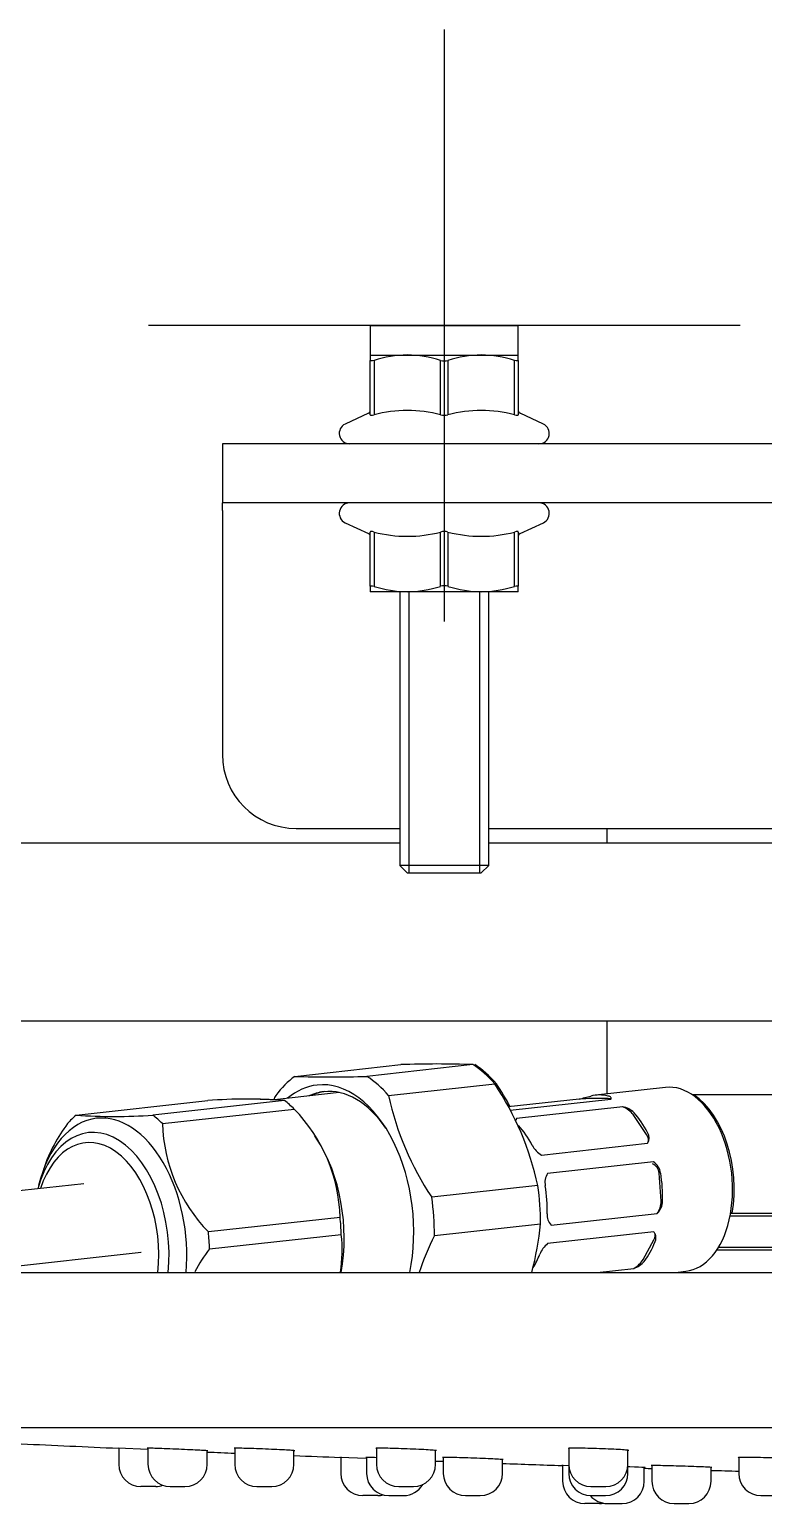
# Model space of a CAD drawing. Header units: millimetres. Extents: x -60 to 7633, y -2614 to 2146.
# Drawn here: x 6799.8 to 6849.4, y -2107.5 to -2007.9 of the extents above; entities that cross this region are included whole.
import ezdxf
from ezdxf.lldxf.tags import DXFTag

# ---------------------------------------------------------------- set-up
doc = ezdxf.new("R2010")
doc.units = ezdxf.units.MM
doc.layers.get('0').update_dxf_attribs({"color": 250})
tags = doc.linetypes.add('CENTER2', pattern=[28.575, 19.05, -3.175, 3.175, -3.175]).pattern_tags.tags
tags[10:11] = [DXFTag(74, 4), DXFTag(75, 0), DXFTag(340, '0'), DXFTag(46, 0.0), DXFTag(50, 0.0), DXFTag(44, 0.0), DXFTag(45, 0.0)]
tags[8:9] = [DXFTag(74, 4), DXFTag(75, 0), DXFTag(340, '0'), DXFTag(46, 0.0), DXFTag(50, 0.0), DXFTag(44, 0.0), DXFTag(45, 0.0)]
tags[6:7] = [DXFTag(74, 4), DXFTag(75, 0), DXFTag(340, '0'), DXFTag(46, 0.0), DXFTag(50, 0.0), DXFTag(44, 0.0), DXFTag(45, 0.0)]
tags[4:5] = [DXFTag(74, 4), DXFTag(75, 0), DXFTag(340, '0'), DXFTag(46, 0.0), DXFTag(50, 0.0), DXFTag(44, 0.0), DXFTag(45, 0.0)]

msp = doc.modelspace()

# ---------------------------------------------------------------- linework, layer by layer
at = {"linetype": 'CENTER2'}
for p, q in [((6827.801, -2007.898), (6827.801, -2047.898)), ((6847.801, -2027.898), (6807.801, -2027.898))]:
    msp.add_line(p, q, dxfattribs=at)
at = {"linetype": 'Continuous'}
for p, q in [((6822.801, -2027.898), (6832.801, -2027.898)), ((6822.801, -2027.898), (6822.801, -2029.898)), ((6824.026, -2027.898), (6823.755, -2027.898)), ((6824.026, -2027.898), (6831.576, -2027.898)), ((6831.847, -2027.898), (6831.576, -2027.898)), ((6832.801, -2029.898), (6832.801, -2027.898)), ((6822.801, -2029.898), (6832.801, -2029.898)), ((6822.801, -2029.898), (6825.301, -2029.898)), ((6822.801, -2029.898), (6822.801, -2030.265)), ((6825.301, -2029.898), (6830.301, -2029.898)), ((6830.301, -2029.898), (6832.801, -2029.898)), ((6832.801, -2030.265), (6832.801, -2029.898)), ((6822.801, -2033.932), (6822.801, -2030.265)), ((6823.051, -2030.265), (6823.051, -2033.932)), ((6827.551, -2033.932), (6827.551, -2030.265)), ((6828.051, -2030.265), (6828.051, -2033.932)), ((6832.551, -2033.932), (6832.551, -2030.265)), ((6832.801, -2030.265), (6832.801, -2033.932)), ((6822.675, -2033.832), (6821.105, -2034.564)), ((6834.497, -2034.564), (6832.927, -2033.832)), ((6812.801, -2035.898), (6812.801, -2039.898)), ((6936.391, -2035.898), (6812.801, -2035.898)), ((6938.7, -2039.898), (6812.801, -2039.898)), ((6812.801, -2040.398), (6812.801, -2039.898)), ((6812.801, -2040.398), (6812.801, -2056.898)), ((6821.105, -2041.233), (6822.675, -2041.965)), ((6822.801, -2045.532), (6822.801, -2041.865)), ((6823.051, -2041.865), (6823.051, -2045.532)), ((6827.551, -2045.532), (6827.551, -2041.865)), ((6828.051, -2041.865), (6828.051, -2045.532)), ((6832.551, -2045.532), (6832.551, -2041.865)), ((6832.801, -2041.865), (6832.801, -2045.532)), ((6832.927, -2041.965), (6834.497, -2041.233)), ((6822.801, -2045.532), (6822.801, -2045.898)), ((6825.301, -2045.898), (6822.801, -2045.898)), ((6824.801, -2045.898), (6824.801, -2064.398)), ((6830.301, -2045.898), (6825.301, -2045.898)), ((6825.414, -2045.898), (6825.414, -2064.898)), ((6830.187, -2045.898), (6830.187, -2064.898)), ((6832.801, -2045.898), (6830.301, -2045.898)), ((6830.801, -2064.398), (6830.801, -2045.898)), ((6832.801, -2045.898), (6832.801, -2045.532)), ((6817.801, -2061.898), (6824.801, -2061.898)), ((6830.801, -2061.898), (6892.801, -2061.898)), ((6838.801, -2062.896), (6838.801, -2061.898)), ((6824.801, -2062.896), (6769.901, -2062.896)), ((6889.351, -2062.896), (6830.801, -2062.896)), ((6830.801, -2064.398), (6824.801, -2064.398)), ((6824.801, -2064.398), (6825.301, -2064.898)), ((6825.301, -2064.898), (6830.301, -2064.898)), ((6830.301, -2064.898), (6830.801, -2064.398)), ((6796.391, -2074.896), (6826.901, -2074.896)), ((6826.901, -2074.896), (6889.351, -2074.896)), ((6838.801, -2079.833), (6838.801, -2074.896)), ((6817.697, -2078.65), (6824.866, -2077.857)), ((6829.737, -2077.857), (6822.569, -2078.65)), ((6820.7, -2079.743), (6816.32, -2080.227)), ((6824.041, -2079.948), (6831.209, -2079.155)), ((6842.75, -2079.396), (6838.023, -2079.919)), ((6876.801, -2079.896), (6844.565, -2079.896)), ((6802.912, -2081.272), (6811.815, -2080.287)), ((6817.008, -2080.287), (6808.106, -2081.272)), ((6808.756, -2081.845), (6817.658, -2080.86)), ((6836.911, -2080.189), (6832.129, -2080.718)), ((6832.249, -2080.941), (6839.053, -2080.189)), ((6839.857, -2080.707), (6832.688, -2081.5)), ((6838.878, -2080.154), (6837.715, -2080.154)), ((6841.472, -2082.574), (6840.557, -2081.235)), ((6819.189, -2082.89), (6819.052, -2082.68)), ((6834.373, -2083.965), (6841.542, -2083.172)), ((6800.76, -2084.832), (6800.722, -2084.934)), ((6841.947, -2084.422), (6834.778, -2085.216)), ((6803.438, -2085.908), (6795.445, -2086.792)), ((6834.12, -2086.022), (6826.952, -2086.815)), ((6842.448, -2087.077), (6842.317, -2085.185)), ((6835.019, -2088.702), (6842.188, -2087.909)), ((6847.153, -2087.896), (6909.551, -2087.896)), ((6820.761, -2088.181), (6811.859, -2089.166)), ((6827.131, -2089.412), (6834.299, -2088.619)), ((6909.551, -2088.096), (6847.116, -2088.096)), ((6811.938, -2090.313), (6820.841, -2089.328)), ((6841.956, -2089.16), (6834.787, -2089.953)), ((6841.235, -2091.027), (6841.964, -2089.688)), ((6796.849, -2091.688), (6807.313, -2090.53)), ((6909.551, -2090.396), (6846.214, -2090.396)), ((6846.34, -2090.196), (6909.551, -2090.196)), ((6710.801, -2091.898), (7164.801, -2091.898)), ((6838.142, -2091.898), (6840.612, -2091.625)), ((6843.417, -2091.898), (6844.125, -2091.82)), ((7164.801, -2102.398), (6710.801, -2102.398)), ((6807.776, -2103.866), (6805.752, -2103.778)), ((6805.801, -2103.754), (6805.801, -2104.867)), ((6807.776, -2103.754), (6807.776, -2104.867)), ((6811.776, -2104.867), (6811.776, -2103.954)), ((6813.641, -2103.754), (6813.641, -2104.867)), ((6817.641, -2104.867), (6817.641, -2103.95)), ((6823.218, -2103.754), (6823.218, -2104.867)), ((6827.218, -2104.867), (6827.218, -2103.944)), ((6836.215, -2103.754), (6836.215, -2104.867)), ((6840.215, -2104.867), (6840.215, -2103.935)), ((6822.546, -2104.47), (6820.752, -2104.402)), ((6820.801, -2104.367), (6820.801, -2105.48)), ((6822.548, -2104.367), (6822.548, -2105.48)), ((6827.736, -2104.367), (6827.736, -2105.48)), ((6831.736, -2105.48), (6831.736, -2104.554)), ((6836.202, -2104.965), (6835.752, -2104.95)), ((6835.801, -2104.905), (6835.801, -2106.018)), ((6836.208, -2104.367), (6836.208, -2105.48)), ((6841.832, -2104.905), (6841.832, -2106.018)), ((6847.706, -2104.367), (6847.706, -2105.48)), ((6840.208, -2105.48), (6840.208, -2105.013)), ((6841.32, -2106.018), (6841.32, -2105.081)), ((6845.832, -2106.018), (6845.832, -2105.082)), ((6808.301, -2106.367), (6807.301, -2106.367)), ((6809.276, -2106.367), (6810.276, -2106.367)), ((6815.141, -2106.367), (6816.141, -2106.367)), ((6824.718, -2106.367), (6825.718, -2106.367)), ((6837.715, -2106.367), (6838.715, -2106.367)), ((6823.301, -2106.98), (6822.301, -2106.98)), ((6824.048, -2106.98), (6825.048, -2106.98)), ((6829.236, -2106.98), (6830.236, -2106.98)), ((6838.301, -2107.518), (6837.301, -2107.518)), ((6837.708, -2106.98), (6838.708, -2106.98)), ((6838.82, -2107.518), (6839.82, -2107.518)), ((6843.332, -2107.518), (6844.332, -2107.518)), ((6849.206, -2106.98), (6850.206, -2106.98))]:
    msp.add_line(p, q, dxfattribs=at)
for centre, radius, start, end in [((6825.389, -2037.529), 7.632, 90.66085, 107.83997), ((6825.221, -2037.48), 7.582, 72.10346, 89.39573), ((6830.389, -2037.529), 7.632, 90.66085, 107.83997), ((6830.221, -2037.48), 7.582, 72.10346, 89.39573), ((6827.801, -2029.402), 0.899, 253.84883, 286.15117), ((6822.601, -2033.646), 0.2, 293.00992, 0), ((6825.301, -2042.692), 9.045, 75.59618, 104.40382), ((6827.801, -2033.146), 0.825, 252.35012, 287.64988), ((6830.301, -2042.692), 9.045, 75.59618, 104.40382), ((6833.001, -2033.646), 0.2, 179.99998, 248.03468), ((6821.401, -2035.198), 0.7, 115, 270), ((6834.201, -2035.198), 0.7, 270, 65), ((6821.401, -2040.598), 0.7, 90, 245), ((6834.201, -2040.598), 0.7, 295, 90), ((6822.601, -2042.151), 0.2, 0, 68.03468), ((6825.301, -2033.104), 9.045, 255.59618, 284.40382), ((6827.801, -2042.651), 0.825, 72.35012, 107.64988), ((6830.301, -2033.104), 9.045, 255.59618, 284.40382), ((6833.001, -2042.151), 0.2, 113.00992, 180.00002), ((6825.381, -2038.317), 7.582, 252.10346, 269.39573), ((6825.213, -2038.267), 7.632, 270.66085, 287.83997), ((6827.801, -2046.395), 0.899, 73.84883, 106.15117), ((6830.381, -2038.317), 7.582, 252.10346, 269.39573), ((6830.213, -2038.267), 7.632, 270.66085, 287.83997), ((6817.801, -2056.898), 5, 180, 270), ((6827.301, -2146.417), 68.603, 87.96518, 92.03482), ((6820.133, -2002.538), 76.15, 268.16691, 271.83309), ((6833.198, -2088.456), 18.824, 153.12982, 154.08192), ((6843.498, -2075.751), 19.905, 192.17347, 213.77077), ((6814.662, -2090.22), 19.905, 12.17347, 33.77077), ((6814.48, -2090.355), 20.233, 28.51259, 33.61113), ((6828.718, -2047.909), 33.303, 284.24082, 285.65211), ((6814.411, -2113.467), 33.281, 85.52513, 94.47487), ((6814.537, -2117.907), 37.71, 87.52775, 88.73654), ((6809.835, -2088.495), 10.931, 1.64505, 44.29919), ((6839.584, -2082.159), 1.478, 45.20286, 79.36535), ((6810.592, -2088.159), 10.389, 142.57184, 161.32161), ((6805.509, -2043.739), 37.622, 266.04231, 273.95769), ((6819.682, -2081.531), 10.931, 181.64505, 224.29919), ((6840.938, -2082.812), 0.703, 329.18934, 31.12214), ((6835.2, -2082.533), 1.654, 208.08736, 240.00572), ((6841.284, -2085.37), 1.156, 9.24094, 55.04198), ((6835.713, -2085.816), 1.111, 147.32263, 192.04315), ((6835.786, -2088.013), 1.032, 175.96204, 221.94298), ((6841.344, -2087.038), 1.213, 314.0835, 358.12361), ((6815.15, -2086.865), 19.229, 344.83343, 354.76652), ((6810.757, -2090.407), 10.141, 351.5761, 6.1111), ((6844.32, -2098.033), 19.229, 153.36283, 161.39269), ((6835.908, -2091.346), 1.788, 128.82213, 158.00367), ((6841.495, -2089.559), 0.61, 32.52047, 40.89122), ((6841.495, -2089.559), 0.61, 335.35684, 25.15408), ((6819.931, -2096.554), 10.141, 142.01825, 152.45682), ((6840.041, -2090.005), 1.718, 289.42801, 318.13132), ((6937.801, 893.314), 3000, 267.352185, 267.477768), ((6807.301, -2104.867), 1.5, 180, 270), ((6809.276, -2104.867), 1.5, 180, 270), ((6810.276, -2104.867), 1.5, 270, 0), ((6937.801, 893.314), 3000, 267.592391, 267.62804), ((6815.141, -2104.867), 1.5, 180, 270), ((6816.141, -2104.867), 1.5, 270, 0), ((6937.801, 893.314), 3000, 267.704498, 267.764495), ((6824.718, -2104.867), 1.5, 180, 270), ((6825.718, -2104.867), 1.5, 270, 0), ((6937.801, 893.314), 3000, 267.887536, 267.897448), ((6937.801, 893.314), 3000, 267.973892, 268.05078), ((6837.715, -2104.867), 1.5, 180, 270), ((6838.715, -2104.867), 1.5, 270, 0), ((6822.301, -2105.48), 1.5, 180, 270), ((6824.048, -2105.48), 1.5, 180, 270), ((6829.236, -2105.48), 1.5, 180, 270), ((6830.236, -2105.48), 1.5, 270, 0), ((6837.708, -2105.48), 1.5, 180, 270), ((6838.708, -2105.48), 1.5, 270, 0), ((6937.801, 893.314), 3000, 268.157035, 268.166809), ((6937.801, 893.314), 3000, 268.243241, 268.279051), ((6849.206, -2105.48), 1.5, 180, 270), ((6808.301, -2104.867), 1.5, 270, 288.96542), ((6823.301, -2105.48), 1.5, 270, 284.42048), ((6825.048, -2105.48), 1.5, 270, 330.10697), ((6837.301, -2106.018), 1.5, 180, 270), ((6839.82, -2106.018), 1.5, 270, 0), ((6843.332, -2106.018), 1.5, 180, 270), ((6844.332, -2106.018), 1.5, 270, 0), ((6838.82, -2106.018), 1.5, 219.85992, 270), ((6838.301, -2106.018), 1.5, 270, 279.96665)]:
    msp.add_arc(centre, radius, start, end, dxfattribs=at)
for centre, major_axis, ratio, start_param, end_param in [((6827.956, -2087.321), (-1.133, 10.238), 0.609713, 5.565366, 5.819107), ((6828.074, -2087.321), (-1.133, 10.237), 0.610363, 5.565251, 5.818992), ((6820.788, -2088.114), (-1.133, 10.238), 0.609713, 0.329378, 0.583119), ((6820.197, -2088.179), (-0.99, 8.945), 0.609713, 4.217283, 6.283185), ((6820.788, -2088.114), (-1.133, 10.238), 0.609713, 5.565366, 5.819107), ((6820.197, -2088.179), (-0.99, 8.945), 0.609713, 0, 0.388296), ((6820.591, -2088.136), (-0.935, 8.448), 0.609713, 0, 0.200335), ((6820.748, -2088.118), (-0.935, 8.448), 0.609713, 0.015295, 0.200335), ((6820.591, -2088.136), (-0.935, 8.448), 0.609713, 5.429626, 6.283185), ((6838.71, -2086.131), (0.687, -6.212), 0.609713, 2.921651, 3.226834), ((6843.437, -2085.608), (0.687, -6.212), 0.609713, 0, 3.141593), ((6843.545, -2085.608), (-0.688, 6.212), 0.610363, 4.268577, 5.80633), ((6814.997, -2088.754), (-1.045, 9.442), 0.609713, -0.651593, -0.530305), ((6836.928, -2080.241), (0.998, 0.069), 0.053343, 0.656796, 1.584091), ((6838.09, -2080.241), (-0.998, -0.069), 0.053343, 3.141593, 3.798388), ((6839.769, -2081.322), (0.878, -0.479), 0.596917, 0.863242, 1.790537), ((6804.578, -2089.907), (0.825, -7.455), 0.609713, 1.233648, 4.134011), ((6805.228, -2089.835), (-0.924, 8.349), 0.609713, 0, 1.031939), ((6806.095, -2089.739), (-1.045, 9.442), 0.609713, 0.395604, 0.516893), ((6805.228, -2089.835), (-0.924, 8.349), 0.609713, 4.3959, 6.283185), ((6806.095, -2089.739), (-1.045, 9.442), 0.609713, -0.651593, -0.530305), ((6833.546, -2082.011), (0.878, -0.479), 0.596917, 3.077539, 3.141593), ((6830.911, -2086.994), (-0.687, 6.212), 0.609713, 5.277845, 5.583028), ((6838.71, -2086.131), (-0.687, 6.212), 0.609713, 5.277845, 5.583028), ((6804.283, -2089.94), (0.753, -6.808), 0.609713, 1.212315, 4.070711), ((6815.864, -2088.658), (0.924, -8.349), 0.609713, 1.105879, 2.263949), ((6840.684, -2082.661), (-0.878, 0.479), 0.596917, 3.141593, 4.004834), ((6841.529, -2085.272), (0, 0.793), 1, -1.460615, -0.456961), ((6827.956, -2087.321), (1.133, -10.238), 0.609713, 1.376576, 1.630316), ((6838.71, -2086.131), (0.687, -6.212), 0.609713, 1.350855, 1.656038), ((6820.788, -2088.114), (1.133, -10.238), 0.609713, 1.376576, 1.630316), ((6830.911, -2086.994), (-0.687, 6.212), 0.609713, 4.492447, 4.79763), ((6841.66, -2087.164), (0, -1), 0.790825, 0.730768, 1.658063), ((6814.997, -2088.754), (1.045, -9.442), 0.609713, 1.442802, 1.56409), ((6806.095, -2089.739), (1.045, -9.442), 0.609713, 1.442802, 1.56409), ((6838.71, -2086.131), (0.687, -6.212), 0.609713, 0.565456, 0.870639), ((6841.177, -2089.775), (-0.826, -0.564), 0.521479, 2.34559, 3.107673), ((6830.911, -2086.994), (0.687, -6.212), 0.609713, 0.676384, 0.870639), ((6840.447, -2091.114), (-0.826, -0.564), 0.521479, 1.418295, 2.34559)]:
    msp.add_ellipse(centre, major_axis=major_axis, ratio=ratio, start_param=start_param, end_param=end_param, dxfattribs=at)
for points, knots in [([(6823.051, -2030.265), (6822.976, -2030.288), (6822.912, -2030.3), (6822.824, -2030.3), (6822.801, -2030.288), (6822.801, -2030.265)], [0, 0, 0, 0, 0.5, 0.5, 1, 1, 1, 1]), ([(6832.801, -2030.265), (6832.801, -2030.288), (6832.778, -2030.3), (6832.69, -2030.3), (6832.625, -2030.288), (6832.551, -2030.265)], [0, 0, 0, 0, 0.5, 0.5, 1, 1, 1, 1]), ([(6822.801, -2033.932), (6822.801, -2033.957), (6822.824, -2033.97), (6822.912, -2033.97), (6822.977, -2033.957), (6823.051, -2033.932)], [0, 0, 0, 0, 0.5, 0.5, 1, 1, 1, 1]), ([(6832.551, -2033.932), (6832.625, -2033.957), (6832.69, -2033.97), (6832.778, -2033.97), (6832.801, -2033.957), (6832.801, -2033.932)], [0, 0, 0, 0, 0.5, 0.5, 1, 1, 1, 1]), ([(6823.051, -2041.865), (6822.977, -2041.84), (6822.912, -2041.826), (6822.824, -2041.826), (6822.801, -2041.84), (6822.801, -2041.865)], [0, 0, 0, 0, 0.5, 0.5, 1, 1, 1, 1]), ([(6832.801, -2041.865), (6832.801, -2041.84), (6832.778, -2041.826), (6832.69, -2041.826), (6832.625, -2041.84), (6832.551, -2041.865)], [0, 0, 0, 0, 0.5, 0.5, 1, 1, 1, 1]), ([(6822.801, -2045.532), (6822.801, -2045.509), (6822.824, -2045.496), (6822.912, -2045.496), (6822.976, -2045.509), (6823.051, -2045.532)], [0, 0, 0, 0, 0.5, 0.5, 1, 1, 1, 1]), ([(6832.551, -2045.532), (6832.625, -2045.509), (6832.69, -2045.496), (6832.778, -2045.496), (6832.801, -2045.509), (6832.801, -2045.532)], [0, 0, 0, 0, 0.5, 0.5, 1, 1, 1, 1]), ([(6839.053, -2080.189), (6839.072, -2080.17), (6839.083, -2080.15), (6839.086, -2080.11), (6839.079, -2080.09), (6839.031, -2080.034), (6838.964, -2080.001), (6838.866, -2079.977)], [0, 0, 0, 0, 0.25, 0.25, 0.5, 0.5, 1, 1, 1, 1]), ([(6832.688, -2081.5), (6832.666, -2081.529), (6832.654, -2081.56), (6832.648, -2081.607), (6832.647, -2081.619), (6832.648, -2081.631)], [0, 0, 0, 0, 0.25, 0.25, 0.3329506, 0.3329506, 0.3329506, 0.3329506]), ([(6811.758, -2103.948), (6811.619, -2103.938), (6811.268, -2103.92), (6810.344, -2103.876), (6809.77, -2103.851), (6808.736, -2103.809), (6808.277, -2103.792), (6807.822, -2103.778), (6807.728, -2103.777), (6807.727, -2103.78)], [0, 0, 0, 0, 0.125, 0.125, 0.25, 0.25, 0.375, 0.375, 0.4587759, 0.4587759, 0.4587759, 0.4587759]), ([(6817.623, -2103.94), (6817.485, -2103.927), (6817.135, -2103.906), (6816.211, -2103.86), (6815.637, -2103.836), (6814.603, -2103.798), (6814.144, -2103.784), (6813.687, -2103.777), (6813.593, -2103.778), (6813.592, -2103.784)], [0, 0, 0, 0, 0.125, 0.125, 0.25, 0.25, 0.375, 0.375, 0.4589561, 0.4589561, 0.4589561, 0.4589561]), ([(6827.2, -2103.93), (6827.063, -2103.914), (6826.714, -2103.891), (6825.79, -2103.845), (6825.217, -2103.821), (6824.182, -2103.788), (6823.722, -2103.778), (6823.264, -2103.778), (6823.17, -2103.783), (6823.169, -2103.79)], [0, 0, 0, 0, 0.125, 0.125, 0.25, 0.25, 0.375, 0.375, 0.4591276, 0.4591276, 0.4591276, 0.4591276]), ([(6840.199, -2103.919), (6840.062, -2103.9), (6839.713, -2103.875), (6838.79, -2103.83), (6838.216, -2103.808), (6837.181, -2103.781), (6836.721, -2103.776), (6836.262, -2103.782), (6836.167, -2103.789), (6836.166, -2103.799)], [0, 0, 0, 0, 0.125, 0.125, 0.25, 0.25, 0.375, 0.375, 0.4592865, 0.4592865, 0.4592865, 0.4592865]), ([(6823.216, -2104.42), (6823.04, -2104.414), (6822.888, -2104.409), (6822.592, -2104.402), (6822.5, -2104.401), (6822.499, -2104.403)], [0.3209233, 0.3209233, 0.3209233, 0.3209233, 0.375, 0.375, 0.4579446, 0.4579446, 0.4579446, 0.4579446]), ([(6831.715, -2104.545), (6831.573, -2104.533), (6831.22, -2104.514), (6830.292, -2104.473), (6829.718, -2104.452), (6828.685, -2104.418), (6828.228, -2104.406), (6827.78, -2104.4), (6827.688, -2104.402), (6827.688, -2104.406)], [0, 0, 0, 0, 0.125, 0.125, 0.25, 0.25, 0.375, 0.375, 0.4578268, 0.4578268, 0.4578268, 0.4578268]), ([(6845.808, -2105.074), (6845.664, -2105.063), (6845.308, -2105.047), (6844.378, -2105.012), (6843.803, -2104.993), (6842.772, -2104.964), (6842.317, -2104.954), (6841.874, -2104.949), (6841.784, -2104.95), (6841.783, -2104.954)], [0, 0, 0, 0, 0.125, 0.125, 0.25, 0.25, 0.375, 0.375, 0.4570734, 0.4570734, 0.4570734, 0.4570734]), ([(6851.684, -2104.525), (6851.542, -2104.508), (6851.188, -2104.487), (6850.26, -2104.446), (6849.685, -2104.427), (6848.653, -2104.404), (6848.196, -2104.399), (6847.749, -2104.405), (6847.658, -2104.411), (6847.657, -2104.42)], [0, 0, 0, 0, 0.125, 0.125, 0.25, 0.25, 0.375, 0.375, 0.4576639, 0.4576639, 0.4576639, 0.4576639]), ([(6841.297, -2105.08), (6841.154, -2105.072), (6840.8, -2105.058), (6840.298, -2105.04), (6840.259, -2105.038), (6840.221, -2105.037)], [0, 0, 0, 0, 0.125, 0.125, 0.1350771, 0.1350771, 0.1350771, 0.1350771])]:
    msp.add_open_spline(points, degree=3, knots=knots, dxfattribs=at)
for points in [[(6807.293, -2090.531), (6807.3, -2090.531), (6807.306, -2090.531), (6807.313, -2090.53)], [(6811.825, -2103.955), (6811.825, -2103.953), (6811.803, -2103.951), (6811.758, -2103.948)], [(6817.69, -2103.951), (6817.69, -2103.948), (6817.668, -2103.945), (6817.623, -2103.94)], [(6827.266, -2103.944), (6827.267, -2103.94), (6827.245, -2103.936), (6827.2, -2103.93)], [(6840.264, -2103.935), (6840.264, -2103.93), (6840.243, -2103.925), (6840.199, -2103.919)], [(6831.785, -2104.554), (6831.785, -2104.552), (6831.762, -2104.549), (6831.715, -2104.545)], [(6841.369, -2105.085), (6841.369, -2105.084), (6841.346, -2105.083), (6841.297, -2105.08)], [(6845.88, -2105.082), (6845.881, -2105.08), (6845.857, -2105.077), (6845.808, -2105.074)]]:
    msp.add_open_spline(points, degree=3, dxfattribs=at)

doc.saveas('drawing.dxf')
